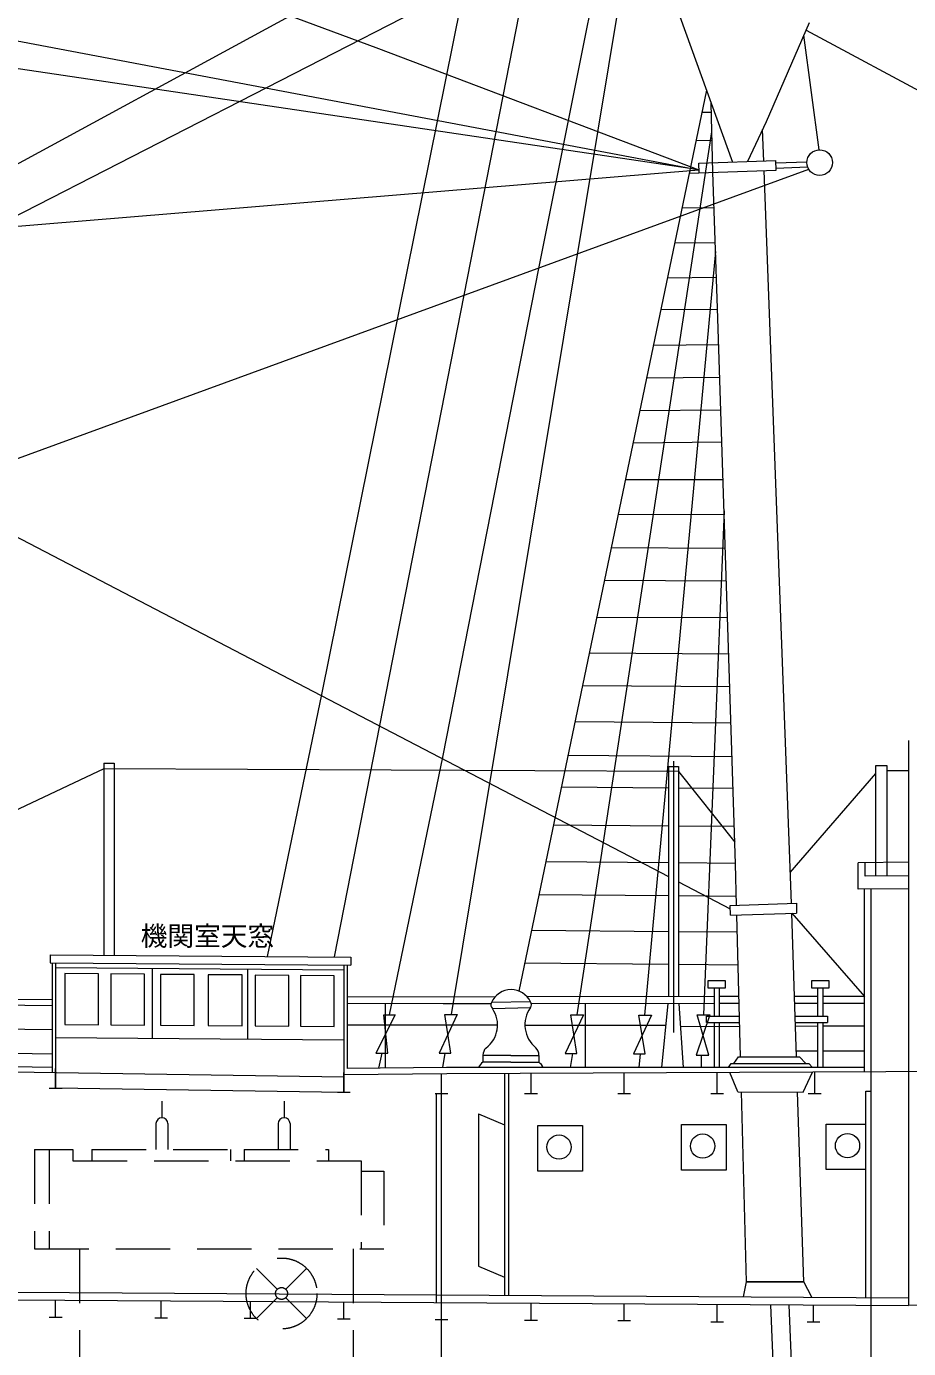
# Model space of a CAD drawing. Units: millimetres, scale not verified. Extents: x -51050 to 51050, y -29700 to 29700.
# Drawn here: x -18400 to -8072, y -15255 to 222 of the extents above; entities that cross this region are included whole.
import ezdxf
from ezdxf.enums import TextEntityAlignment as Align

# ---------------------------------------------------------------- set-up
doc = ezdxf.new("R2010")
doc.units = ezdxf.units.MM
doc.header["$LTSCALE"] = 100
doc.linetypes.add('USER1', pattern=[50.8, 31.75, -6.35, 6.35, -6.35])
doc.linetypes.add('USER2', pattern=[9.525, 6.35, -3.175])
doc.layers.add('0-3_keijou', color=7, linetype='Continuous', lineweight=18)
doc.layers.add('0-6_center', color=7, linetype='USER1', lineweight=18)
doc.layers.add('0-5_text', color=7, linetype='Continuous')
doc.styles.add('ＭＳ ゴシック', font='')
doc.styles.get('ＭＳ ゴシック').set_extended_font_data('MS Gothic')

msp = doc.modelspace()

# ---------------------------------------------------------------- linework, layer by layer
at = {"layer": '0-3_keijou'}
for p, q in [((-14792, -10670.3), (-9887.2, 14397.4)), ((-13422.9, -11346.2), (-10059.9, 8925.2)), ((-27315.2, -6504.4), (-10413.6, 2160.7)), ((-10801.9, 479.1), (-10133.2, -1366.2)), ((-9272.1, 179.2), (12243.5, -11356)), ((-9119.5, -1221.8), (-9297.8, 120.1)), ((-10438.7, -523.1), (-12634.7, -11069.7)), ((-10492.8, -782.8), (-10380.2, -781.9)), ((-11953, -11350.2), (-10374.6, -1013.2)), ((-9766.7, -1353.6), (-9783.2, -985.1)), ((-27270.1, -1190.7), (-10884.4, -9729.5)), ((-10561.2, -1111.5), (-10372.3, -1109.1)), ((-10528.5, -1379.8), (-9628, -1348.9)), ((-10524.6, -1490.7), (-10528.5, -1379.8)), ((-9624.2, -1459.8), (-9628, -1348.9)), ((-9627.1, -1375), (-9262.4, -1363.4)), ((-27210.6, -8017.9), (-9241.4, -1448.6)), ((-26867.9, -2811.6), (-10525.9, -1454.9)), ((-10641, -1494.7), (-9624.2, -1459.8)), ((-9444.7, -10044.8), (-9761.7, -1464.5)), ((-9625, -1434.9), (-9253.6, -1423.1)), ((-10725.9, -1902.4), (-10349.1, -1897.1)), ((-10811.2, -2312.3), (-10335.1, -2307)), ((-10331.4, -2412.2), (-11164.8, -11352)), ((-10896.2, -2720.3), (-10321.1, -2713.4)), ((-10973.8, -3092.9), (-10308.3, -3087.8)), ((-11060.3, -3508.4), (-10294.9, -3500.5)), ((-11140.3, -3892.6), (-10282.4, -3883.9)), ((-11219.6, -4273.6), (-10270, -4265.5)), ((-11298.1, -4650.5), (-10257.8, -4642.3)), ((-11388.1, -5082.8), (-10243.5, -5082.8)), ((-11472.7, -5489), (-10230.1, -5493.1)), ((-10231.6, -5448.5), (-10472.8, -11347.6)), ((-11553.6, -5877.7), (-10217.4, -5884.7)), ((-11633.6, -6261.8), (-10205, -6267.9)), ((-11723.1, -6691.5), (-10191.1, -6695.9)), ((-11810, -7108.8), (-10177.3, -7121)), ((-11889.7, -7492), (-10164.8, -7506.1)), ((-11977.5, -7913.7), (-10150.9, -7931.3)), ((-8072.5, -8138.7), (-8072.5, -14752.1)), ((-12060.1, -8310.4), (-10138.1, -8326)), ((-17492.1, -8400.9), (-17492.1, -10649.4)), ((-10884.4, -8440.5), (-10764.4, -8440.5)), ((-10764.4, -8440.5), (-10764.4, -11131.2)), ((-10764.4, -8501.2), (-10105.6, -9326.5)), ((-8327.2, -8489), (-8072.5, -8489)), ((-9458.1, -9681), (-8457.2, -8522.3)), ((-12137.1, -8679.9), (-10884.4, -8690.1)), ((-10764.4, -8691.1), (-10126.1, -8696.3)), ((-12229.5, -9123.7), (-10884.4, -9134.7)), ((-10764.4, -9135.6), (-10111.6, -9141)), ((-12318.9, -9553.3), (-10884.4, -9565)), ((-10764.4, -9566), (-10097.7, -9571.4)), ((-8072.5, -9561.4), (-8661.9, -9570)), ((-8661.9, -9878.8), (-8661.9, -9570)), ((-8579.7, -9726.7), (-8579.7, -9569.4)), ((-8072.5, -9721.7), (-8579.7, -9726.7)), ((-10764.4, -9792.1), (-10160.7, -10106.6)), ((-8072.5, -9873), (-8661.9, -9878.8)), ((-8587.3, -11213.9), (-8587.4, -9878)), ((-8510.8, -14749.3), (-8510.8, -9877.3)), ((-12399.1, -9938.6), (-10884.4, -9950.9)), ((-10764.4, -9951.9), (-10088, -9957.4)), ((-10161.9, -10067.6), (-9386.3, -10042.9)), ((-9386.3, -10042.9), (-9382.7, -10157.8)), ((-10158.3, -10182.6), (-10161.9, -10067.6)), ((-10158.3, -10182.6), (-9382.7, -10157.8)), ((-10041.2, -11839.3), (-10082.4, -10180.1)), ((-9408.8, -11133.5), (-9440.6, -10159.7)), ((-9440.6, -10159.7), (-8587.4, -11132.5)), ((-12486.6, -10358.4), (-10884.4, -10371.4)), ((-10764.4, -10372.4), (-10077.5, -10378)), ((-18120.9, -10644.5), (-14601, -10671.8)), ((-18120.9, -10644.5), (-18120.9, -10739.5)), ((-14601, -10671.8), (-14601, -10766.8)), ((-18120.9, -10739.5), (-14601, -10766.8)), ((-18058.4, -10795), (-14684.7, -10821.2)), ((-16922.7, -11626.6), (-16922.7, -10803.8)), ((-15806, -11636.2), (-15806, -10812.5)), ((-14684.7, -10766.2), (-14684.7, -12256.2)), ((-14644.7, -10766.2), (-14644.7, -11976.4)), ((-12566.3, -10741.3), (-10884.4, -10755)), ((-10764.4, -10756), (-10068, -10761.7)), ((-17556.3, -10868.9), (-17951.3, -10865.8)), ((-17411.4, -10870), (-17411.4, -11465)), ((-17016.4, -10873.1), (-17411.4, -10870)), ((-17016.4, -11468.1), (-17016.4, -10873.1)), ((-16830.2, -10874.5), (-16830.2, -11469.5)), ((-16435.2, -10877.6), (-16830.2, -10874.5)), ((-16435.2, -11472.6), (-16435.2, -10877.6)), ((-16270.4, -10878.9), (-16270.4, -11473.9)), ((-15875.4, -10881.9), (-16270.4, -10878.9)), ((-15875.4, -11476.9), (-15875.4, -10881.9)), ((-15723.9, -10883.1), (-15723.9, -11478.1)), ((-15328.9, -10886.2), (-15723.9, -10883.1)), ((-15328.9, -11481.2), (-15328.9, -10886.2)), ((-14796.8, -10890.3), (-15191.8, -10887.2)), ((-15191.8, -10887.2), (-15191.8, -11482.2)), ((-14796.8, -11485.3), (-14796.8, -10890.3)), ((-12912.6, -11137.7), (-14644.7, -11139.7)), ((-10349.9, -11134.6), (-12538.7, -11137.2)), ((-10764.1, -11135.1), (-10764.4, -11131.2)), ((-10349.9, -11037.3), (-10349.9, -11363.6)), ((-10289.9, -11037.3), (-10289.9, -11363.6)), ((-10058.7, -11134.3), (-10289.9, -11134.5)), ((-9136.8, -11133.2), (-9408.8, -11133.5)), ((-9385.8, -11839.3), (-9408.8, -11133.5)), ((-9136.8, -11037.3), (-9136.8, -11363.3)), ((-9076.8, -11037.3), (-9076.8, -11363.2)), ((-8587.4, -11132.5), (-9076.8, -11133.1)), ((-18098.4, -11243.6), (-19493.7, -11226)), ((-13521.9, -11219.7), (-14644.7, -11215.1)), ((-14199.5, -11217), (-14199.5, -11972.1)), ((-12961.2, -11219.1), (-13521.9, -11219.7)), ((-12498.1, -11197.6), (-12956.2, -11204.6)), ((-12944.3, -11275.4), (-12499.4, -11263.9)), ((-10349.9, -11216), (-12489.5, -11218.5)), ((-11860.4, -11217.8), (-11860.4, -11965.1)), ((-10892.7, -11216.6), (-10965.3, -11964.9)), ((-10705.5, -11964.9), (-10758.4, -11216.4)), ((-10056.7, -11215.6), (-10289.9, -11215.9)), ((-9136.8, -11214.5), (-9406.2, -11214.8)), ((-8587.4, -11213.9), (-9076.8, -11214.4)), ((-8587.4, -12015.6), (-8587.4, -11213.9)), ((-10438.1, -11363.6), (-10053, -11363.5)), ((-10437, -11438.6), (-10438.1, -11363.6)), ((-10438, -11438.6), (-10051.1, -11438.5)), ((-10349.9, -11438.6), (-10349.9, -11964.8)), ((-10289.9, -11438.6), (-10289.9, -11964.8)), ((-9401.3, -11363.3), (-9076.8, -11363.2)), ((-9398.9, -11438.3), (-9076.8, -11438.2)), ((-9136.8, -11438.3), (-9136.8, -11964.6)), ((-9076.8, -11363.2), (-9021.2, -11363.2)), ((-9076.8, -11438.2), (-9021.2, -11438.2)), ((-9076.8, -11438.2), (-9076.8, -11964.6)), ((-9021.2, -11363.2), (-9021.2, -11438.2)), ((-18098.4, -11523.3), (-22590.6, -11466.5)), ((-17411.4, -11465), (-17016.4, -11468.1)), ((-16830.2, -11469.5), (-16435.2, -11472.6)), ((-16270.4, -11473.9), (-15875.4, -11476.9)), ((-15723.9, -11478.1), (-15328.9, -11481.2)), ((-15191.8, -11482.2), (-14796.8, -11485.3)), ((-12884.5, -11471.2), (-14644.7, -11469.2)), ((-10917.6, -11473.5), (-12564.1, -11471.6)), ((-10050, -11486.1), (-10739.1, -11488.7)), ((-9136.8, -11482.6), (-9397.4, -11483.6)), ((-8587.4, -11480.5), (-9076.8, -11482.4)), ((-14684.7, -11645.9), (-18058.4, -11616.9)), ((-18098.4, -11806.9), (-18568.8, -11801)), ((-14238.2, -11798.4), (-14276.6, -11972.9)), ((-13499.9, -11798.8), (-13529.6, -11965.8)), ((-12727.6, -11823.2), (-13055.7, -11823.2)), ((-13055.7, -11823.2), (-13055.7, -11902.8)), ((-12727.6, -11902.8), (-13055.7, -11902.8)), ((-12727.6, -11823.2), (-12399.5, -11823.2)), ((-12727.6, -11902.8), (-12399.5, -11902.8)), ((-12399.5, -11823.2), (-12399.5, -11902.8)), ((-12008.6, -11802.7), (-12035.3, -11965.1)), ((-11215.1, -11804.5), (-11229.1, -11964.9)), ((-10499.5, -11821.6), (-10498.7, -11964.8)), ((-10117.6, -11918), (-10061.7, -11839.3)), ((-10061.7, -11839.3), (-9350, -11839.3)), ((-9136.8, -11773.7), (-9388, -11773.8)), ((-9274.8, -11918), (-9350.1, -11839.2)), ((-8587.4, -11773.3), (-9076.8, -11773.6)), ((-18098.4, -11964.7), (-18568.8, -11956.5)), ((-14684.7, -12076.2), (-18568.8, -12020.8)), ((-18058.4, -12208), (-18058.4, -11978)), ((-14684.7, -12254), (-14684.7, -12024)), ((-13539.8, -12269.3), (-13539.8, -12039.3)), ((-12804.4, -12038.1), (-12804.4, -14631.8)), ((-12754.4, -12038.1), (-12754.4, -14632.1)), ((-12492.2, -12268.1), (-12492.2, -12038.1)), ((-11401.4, -12267.9), (-11401.4, -12028.6)), ((-10313.8, -12267.7), (-10313.8, -12023.6)), ((-10071.3, -12251), (-10165.6, -12022.9)), ((-9305.1, -12252.3), (-9197.2, -12018.4)), ((-9195.4, -11964.6), (-9240, -11918)), ((-9171.5, -12267.5), (-9171.5, -12018.3)), ((-18133.4, -12208), (-17983.4, -12208)), ((-14684.7, -12256.2), (-18058.4, -12208)), ((-16813.5, -12360.1), (-16813.5, -12552.4)), ((-15382.8, -12360.1), (-15382.8, -12552.4)), ((-14759.7, -12254), (-14609.7, -12254)), ((-13614.8, -12269.3), (-13464.8, -12269.3)), ((-13599.8, -14716.9), (-13599.8, -12269.3)), ((-13539.8, -19331.3), (-13539.8, -12269.3)), ((-12567.2, -12268.1), (-12417.2, -12268.1)), ((-11476.4, -12267.9), (-11326.4, -12267.9)), ((-10388.8, -12267.7), (-10238.8, -12267.7)), ((-10071.3, -12251), (-9305.1, -12252.3)), ((-9246.5, -12267.5), (-9096.5, -12267.5)), ((-16883.5, -12622.4), (-16883.5, -12926.6)), ((-16743.5, -12622.4), (-16743.5, -12926.6)), ((-15452.8, -12622.4), (-15452.8, -12926.6)), ((-15312.8, -12622.4), (-15312.8, -12926.6)), ((-18568.8, -14684.9), (-8072.5, -14752.1)), ((-18508.4, -14595.3), (-8072.5, -14662.1)), ((-18058.4, -14885.8), (-18058.4, -14688.2)), ((-16823, -14893.7), (-16823, -14696.1)), ((-15775.4, -14900.4), (-15775.4, -14702.8)), ((356.5, -14654), (-8072.5, -14752.1)), ((-14684.7, -14907.4), (-14684.7, -14709.8)), ((-13539.8, -14914.7), (-13539.8, -14717.1)), ((-12492.2, -14921.4), (-12492.2, -14723.8)), ((-11401.4, -14928.4), (-11401.4, -14730.8)), ((-10313.8, -14942.6), (-10313.8, -14737.8)), ((-9690.7, -14741.7), (-9524.9, -18540.8)), ((-9475.9, -14743.1), (-9317.9, -18540.1)), ((-9185.2, -14942.6), (-9185.2, -14745)), ((-8510.8, -19293.7), (-8510.8, -14749.3)), ((-18133.4, -14885.8), (-17983.4, -14885.8)), ((-16898, -14893.7), (-16748, -14893.7)), ((-15850.4, -14900.4), (-15700.4, -14900.4)), ((-14759.7, -14907.4), (-14609.7, -14907.4)), ((-13614.8, -14914.7), (-13464.8, -14914.7)), ((-12567.2, -14921.4), (-12417.2, -14921.4)), ((-11476.4, -14928.4), (-11326.4, -14928.4)), ((-10388.8, -14942.6), (-10238.8, -14942.6)), ((-9260.2, -14942.6), (-9110.2, -14942.6))]:
    msp.add_line(p, q, dxfattribs=at)
at = {"layer": '0-3_keijou', "linetype": 'USER1'}
msp.add_line((-13109.1, -12507.6), (-12804.4, -12635.2), dxfattribs=at)
at = {"layer": '0-3_keijou', "linetype": 'USER2'}
for p, q in [((-18305.9, -12926.6), (-17857.5, -12926.6)), ((-18305.9, -12926.6), (-18305.9, -14087)), ((-18134.5, -12926.6), (-18134.5, -14087)), ((-17857.5, -12926.6), (-17857.5, -13058.5)), ((-17633.3, -12926.6), (-16011, -12926.6)), ((-17633.3, -12926.6), (-17633.3, -13058.5)), ((-16011, -12926.6), (-16011, -13058.5)), ((-15852.7, -12926.6), (-14863.5, -12926.6)), ((-15852.7, -12926.6), (-15852.7, -13058.5)), ((-14863.5, -12926.6), (-14863.5, -13058.5)), ((-17857.5, -13058.5), (-14481, -13058.5)), ((-14481, -13058.5), (-14481, -14087)), ((-14481, -13177.2), (-14217.2, -13177.2)), ((-14217.2, -13177.2), (-14217.2, -14087)), ((-18305.9, -14087), (-14217.2, -14087)), ((-14573.3, -14087), (-14573.3, -17990.2)), ((-15706.7, -14316.9), (-15462.8, -14560.8)), ((-15363.8, -14560.8), (-15119.8, -14316.9)), ((-15706.7, -14903.8), (-15462.8, -14659.8)), ((-15363.8, -14659.8), (-15119.8, -14903.8))]:
    msp.add_line(p, q, dxfattribs=at)
at = {"layer": '0-3_keijou'}
for points in [[(-15577.7, -10664.2), (-14940.8, -7597.8), (-12679.4, 3623.6), (-11173, 11122.3), (-9950.3, 17252)], [(-14149.2, -11347), (-13525.1, -8333.6), (-12395.2, -2590.5), (-11246, 3155.1), (-10059.9, 8925.2)], [(-27187.5, 4747.3), (-14277.4, -35.1), (-10525.9, -1454.9)], [(-27336.9, -6189.5), (-22578.7, -3598.3), (-15279, 367), (-9858.4, 3344.2)], [(-26739.6, 1613.6), (-10525.9, -1454.9), (-26624.2, 935.4)], [(-9234.4, 265.5), (-9739.7, -892.9), (-9959.9, -1360.3)], [(-10085.3, -10065.2), (-10097.4, -9580.4), (-10308.6, -3077), (-10363.2, -1485.2), (-10382.7, -677.7)], [(-10764.4, -8501.2), (-17492.1, -8469.5), (-22580.3, -10867.3)], [(-17492.1, -8400.9), (-17372.1, -8400.9), (-17372.1, -10650.3)], [(-10884.4, -8440.5), (-10884.4, -11131.3), (-10884.8, -11135.2)], [(-8457.2, -9725.5), (-8457.2, -8429), (-8327.2, -8429), (-8327.2, -9724.2)], [(-18098.4, -10739.7), (-18098.4, -11122.9), (-18098.4, -12027.5)], [(-18058.4, -10740), (-18058.4, -11123.2), (-18058.4, -12208)], [(-17951.3, -10865.8), (-17951.3, -11460.8), (-17556.3, -11463.9), (-17556.3, -10868.9)], [(-18098.4, -11171.3), (-19428.6, -11166.8), (-22584.5, -11113.2)], [(-7480.8, -12010.4), (-13478.5, -12038.2), (-14684.7, -12049.7)], [(-8587.4, -11964.5), (-13481.1, -11965.3), (-14644.7, -11976.4)], [(-10181.8, -11964.8), (-10148.5, -11918), (-9240, -11918)], [(-10030.9, -12251.1), (-9975.6, -14475), (-9299.9, -14475), (-9372.4, -12252.2)], [(-8570.8, -14658.9), (-8570.8, -12240.9), (-8510.8, -12240.9)], [(-8570.8, -13159.7), (-9035.5, -13159.7), (-9035.5, -12627.2), (-8570.8, -12627.2)], [(-9203.6, -14654.9), (-9299.9, -14475), (-9975.6, -14475), (-10010.1, -14649.7)]]:
    msp.add_lwpolyline(points, dxfattribs=at)
for points in [[(-10417.2, -10946.7), (-10217.7, -10946.7), (-10217.7, -11037.3), (-10417.2, -11037.3)], [(-9204.1, -10946.7), (-9004.7, -10946.7), (-9004.7, -11037.3), (-9204.1, -11037.3)], [(-14214.1, -11347), (-14084.3, -11347), (-14309.5, -11798.4), (-14167, -11798.4)], [(-13503.4, -11346.2), (-13355.7, -11346.2), (-13568.4, -11798.8), (-13431.3, -11798.8)], [(-12026.6, -11350.2), (-11878.9, -11350.2), (-12091.6, -11802.7), (-11954.5, -11802.7)], [(-11228.9, -11352), (-11081.2, -11352), (-11293.9, -11804.5), (-11156.8, -11804.5)], [(-10548.6, -11347.6), (-10397.5, -11347.6), (-10559.2, -11821.6), (-10409.8, -11821.6)], [(-12413, -12644.1), (-11888.3, -12644.1), (-11888.3, -13176.6), (-12413, -13176.6)], [(-10731.5, -12632.8), (-10206.7, -12632.8), (-10206.7, -13165.3), (-10731.5, -13165.3)]]:
    msp.add_lwpolyline(points, close=True, dxfattribs=at)
at = {"layer": '0-3_keijou', "linetype": 'USER1'}
msp.add_lwpolyline([(-13109.1, -12507.6), (-13109.1, -14291.7), (-12804.4, -14419.2)], dxfattribs=at)
at = {"layer": '0-3_keijou', "linetype": 'USER2'}
msp.add_lwpolyline([(-17778.3, -14087), (-17778.3, -17990.2), (-14573.3, -17990.2)], dxfattribs=at)
at = {"layer": '0-3_keijou'}
for centre, radius in [((-9112.7, -1371.7), 150), ((-12164.4, -12896.5), 142), ((-10482.9, -12885.2), 142), ((-8787, -12879.7), 142)]:
    msp.add_circle(centre, radius, dxfattribs=at)
at = {"layer": '0-3_keijou', "linetype": 'USER2'}
for radius in [415, 70]:
    msp.add_circle((-15413.3, -14610.3), radius, dxfattribs=at)
at = {"layer": '0-3_keijou'}
for centre, radius, start, end in [((-12717.3, -11312.3), 262, 91.78515, 155.73441), ((-12733.6, -11312.3), 262, 25.97006, 88.21485), ((-13218.8, -11466.3), 334.4, 306.00022, 34.80476), ((-12901.1, -11231.7), 61.4, 153.80995, 225.31186), ((-12219, -11465.2), 345.2, 144.34103, 231.34739), ((-12533.4, -11229.1), 43.7, 312.54545, 326.96591), ((-12546.6, -11229.8), 58.2, 324.06318, 33.57491), ((-12905, -11832), 151, 140.9525, 176.23076), ((-12519.1, -11819.4), 119.6, 358.17469, 45.05678), ((-12969.6, -12024.2), 148.9, 125.34515, 156.68187), ((-12529.1, -12057.5), 201.8, 27.22925, 50.05558), ((-16813.5, -12622.4), 70, 0, 180), ((-15382.8, -12622.4), 70, 0, 180)]:
    msp.add_arc(centre, radius, start, end, dxfattribs=at)
at = {"layer": '0-6_center'}
msp.add_line((-10824.4, -8379.6), (-10824.4, -12165.9), dxfattribs=at)

# ---------------------------------------------------------------- texts
at = {"layer": '0-5_text', "style": 'ＭＳ ゴシック'}
msp.add_text('機関室天窓', height=229.1, dxfattribs=at).set_placement((-17062.1, -10608.4), align=Align.BOTTOM_LEFT)

doc.saveas('drawing.dxf')
